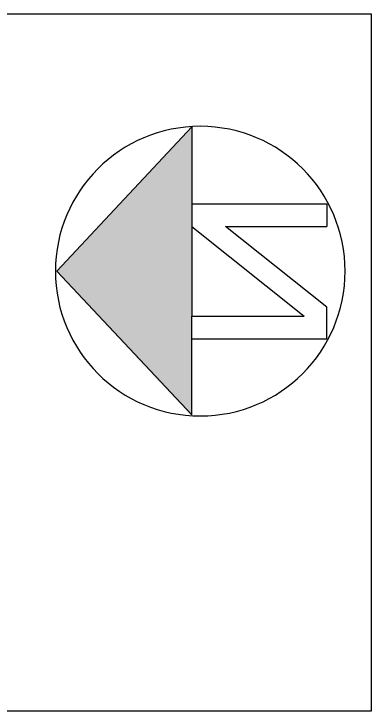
# Model space of a CAD drawing. Header units: metres. Extents: x 25391 to 25818, y 51852 to 52034.
# Drawn here: x 25455.33 to 25459.2, y 51877.8 to 51885.36 of the extents above; entities that cross this region are included whole.
import ezdxf

# ---------------------------------------------------------------- set-up
doc = ezdxf.new("R2010")
doc.units = ezdxf.units.M
doc.header["$MEASUREMENT"] = 0
doc.layers.get('0').update_dxf_attribs({"true_color": 0xffffff})
doc.layers.add('__BN_PrintAdditionalDetails', color=193, linetype='Continuous', true_color=0x9d7ebd)

# ---------------------------------------------------------------- blocks, each defined once
blk = doc.blocks.new('North Arrow')
for p, q in [((0, 0), (-12.86, -11.999)), ((0, 0), (12.782, -11.999)), ((-12.86, -11.999), (-6, -11.999)), ((-6, -11.999), (-6, -23.999)), ((-6, -11.999), (-4, -11.999)), ((-4, -11.999), (4, -21.999)), ((4, -11.999), (4, -21.999)), ((6, -11.999), (4, -11.999)), ((12.782, -11.999), (6, -11.999)), ((6, -11.999), (6, -23.999)), ((3.195, -23.996), (-4, -15.002)), ((-4, -15.002), (-4, -23.999)), ((-6, -23.999), (-4, -23.999)), ((6, -23.999), (3.195, -23.999))]:
    blk.add_line(p, q)
blk.add_circle((-0.013, -12.745), 12.885)

msp = doc.modelspace()

# ---------------------------------------------------------------- hatches: boundary and pattern name
at = {"true_color": 0x2776bb}
h = msp.add_hatch(color=152, dxfattribs=at)
h.dxf.hatch_style = 1
h.paths.add_polyline_path([(25457.253, 51882.07308), (25457.25249, 51881.00219), (25455.79005, 51882.56154), (25457.25398, 51884.12902), (25457.25358, 51883.2925), (25457.25346, 51883.04861)])

# ---------------------------------------------------------------- linework, layer by layer
at = {"ltscale": 2}
msp.add_line((25457.25863, 51883.05645), (25457.25816, 51882.08092), dxfattribs=at)
at = {"layer": '__BN_PrintAdditionalDetails'}
msp.add_lwpolyline([(25451.20193, 51885.36071), (25459.20203, 51885.36071), (25459.20203, 51877.79809), (25451.20193, 51877.79809)], close=True, dxfattribs=at)

# ---------------------------------------------------------------- block references
at = {"transparency": 33554641, "xscale": -0.1219415903866233, "yscale": 0.1219415903866233, "zscale": 0.1219415903866233, "rotation": 89.97269836912179}
msp.add_blockref('North Arrow', (25455.79522, 51882.56938), dxfattribs=at)

doc.saveas('drawing.dxf')
